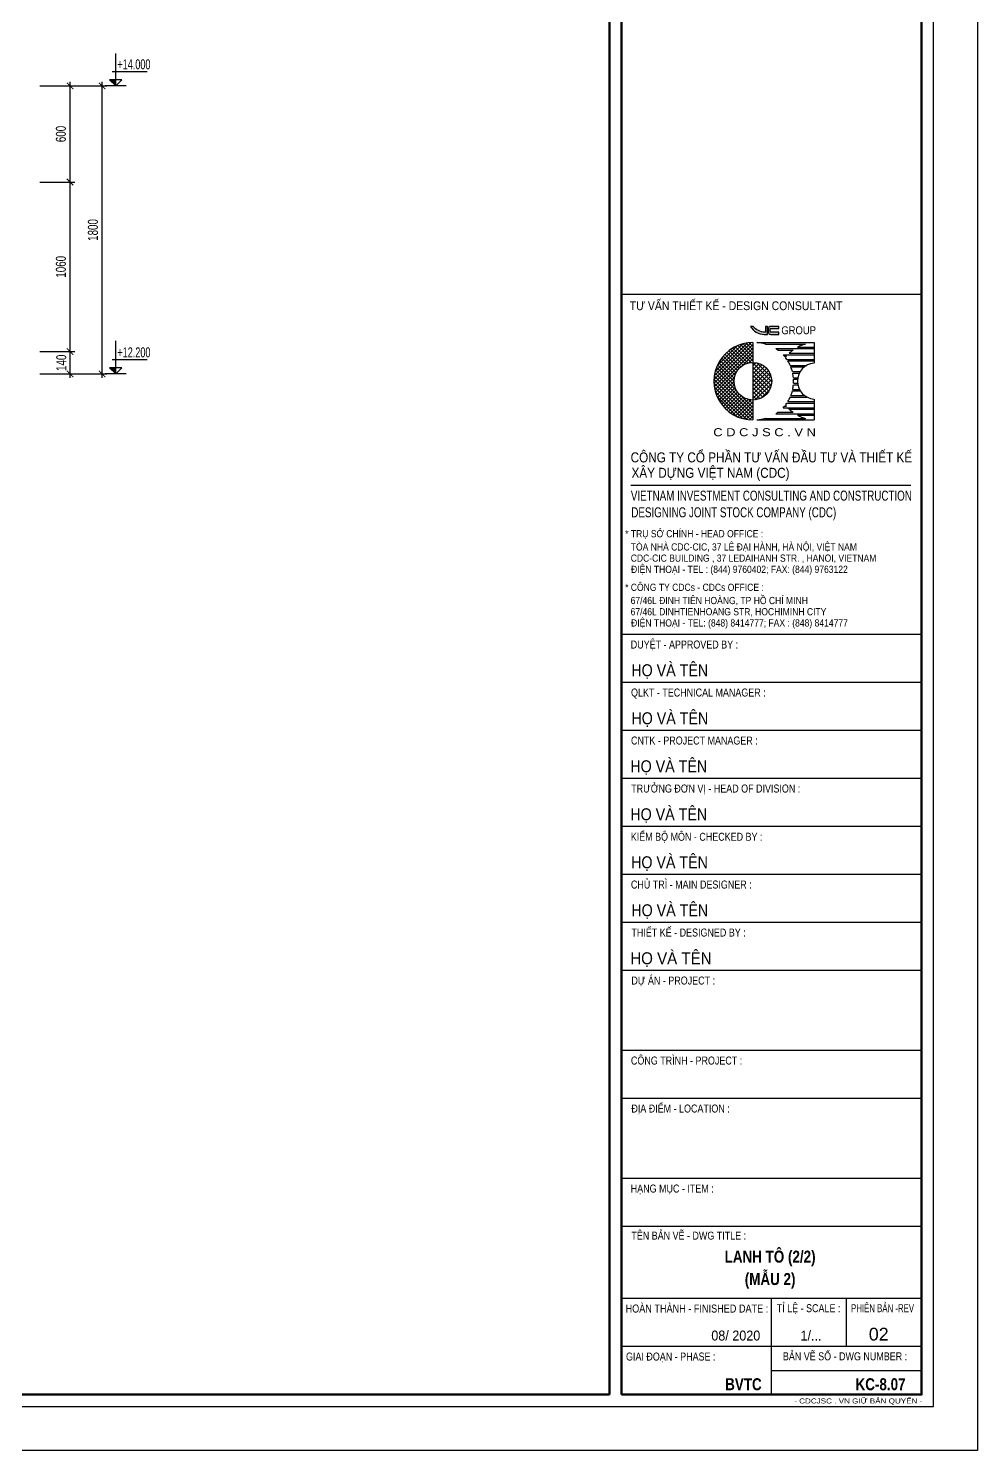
# Model space of a CAD drawing. Header units: millimetres. Extents: x 0 to 42050, y 0 to 14850.
# Drawn here: x 36120 to 42050, y 0 to 8888 of the extents above; entities that cross this region are included whole.
import ezdxf
from ezdxf.enums import TextEntityAlignment as Align

# ---------------------------------------------------------------- set-up
doc = ezdxf.new("R2010")
doc.units = ezdxf.units.MM
doc.header["$LTSCALE"] = 3
doc.header["$PDSIZE"] = -2
doc.layers.get('0').update_dxf_attribs({"color": 8, "lineweight": 5})
doc.layers.get('Defpoints').update_dxf_attribs({"color": 2})
for name, color, linetype in [('CDC -TEXT KHUNG', 7, 'Continuous'), ('CDC-KHUNGTEN', 9, 'Continuous'), ('CDC.02.DIM', 1, 'Continuous')]:
    doc.layers.add(name, color=color, linetype=linetype)
doc.styles.add('arial', font='arial.ttf', dxfattribs={"width": 0.7})
doc.styles.add('Arial_B_3', font='arialbd.ttf', dxfattribs={"width": 0.75, "height": 3})
doc.styles.add('KCS_SMTEXT', font='arial.ttf', dxfattribs={"width": 0.7})
doc.styles.add('KT CDC', font='arial.ttf', dxfattribs={"width": 0.85, "height": 200})
doc.dimstyles.new('KCS_DIM25', dxfattribs={"dimscale": 25, "dimtxt": 2.5, "dimasz": 1.6, "dimexe": 1.2, "dimexo": 0, "dimgap": 1, "dimtad": 1, "dimdec": 0, "dimzin": 0, "dimdsep": 46, "dimtxsty": 'KCS_SMTEXT', "dimblk": 'ARCHTICK', "dimcen": 0, "dimdle": 1, "dimclrd": 256, "dimclre": 256, "dimclrt": 2, "dimadec": 0, "dimazin": 0, "dimtfac": 1, "dimtdec": 0, "dimtix": 1, "dimtmove": 2, "dimatfit": 3, "dimfxl": 1, "dimtolj": 1, "dimtzin": 0, "dimarcsym": 0})

# ---------------------------------------------------------------- blocks, each defined once
blk = doc.blocks.new('_ArchTick')
at = {"color": 0, "linetype": 'ByBlock', "const_width": 0.15}
blk.add_lwpolyline([(-0.5, -0.5), (0.5, 0.5)], dxfattribs=at)
blk = doc.blocks.new('*D247')
at = {"layer": 'CDC.02.DIM', "lineweight": -2, "transparency": 16777216}
for p, q in [((36380, 7902.9), (36380, 8553.2)), ((36191.8, 8528.2), (36410, 8528.2)), ((36191.8, 7927.9), (36410, 7927.9))]:
    blk.add_line(p, q, dxfattribs=at)
at = {"layer": 'Defpoints', "color": 0, "transparency": 16777216}
for p in [(36191.8, 8528.2), (36380, 8528.2), (36191.8, 7927.9)]:
    blk.add_point(p, dxfattribs=at)
at = {"layer": 'CDC.02.DIM', "lineweight": -2, "transparency": 16777216, "xscale": 40, "yscale": 40, "zscale": 40}
for p, rotation in [((36380, 8528.2), 90), ((36380, 7927.9), 270)]:
    blk.add_blockref('_ArchTick', p, dxfattribs=dict(at, rotation=rotation))
at = {"layer": 'CDC.02.DIM', "color": 2, "transparency": 16777216, "insert": (36323.1, 8228.1), "char_height": 62.5, "attachment_point": 5, "rotation": 90, "style": 'KCS_SMTEXT'}
blk.add_mtext('\\A1;600', dxfattribs=at)
blk = doc.blocks.new('*D248')
at = {"layer": 'CDC.02.DIM', "lineweight": -2, "transparency": 16777216}
for p, q in [((36191.8, 7927.9), (36410, 7927.9)), ((36380, 6843.2), (36380, 7952.9)), ((36191.8, 6868.2), (36410, 6868.2))]:
    blk.add_line(p, q, dxfattribs=at)
at = {"layer": 'Defpoints', "color": 0, "transparency": 16777216}
for p in [(36191.8, 7927.9), (36380, 7927.9), (36191.8, 6868.2)]:
    blk.add_point(p, dxfattribs=at)
at = {"layer": 'CDC.02.DIM', "lineweight": -2, "transparency": 16777216, "xscale": 40, "yscale": 40, "zscale": 40}
for p, rotation in [((36380, 7927.9), 90), ((36380, 6868.2), 270)]:
    blk.add_blockref('_ArchTick', p, dxfattribs=dict(at, rotation=rotation))
at = {"layer": 'CDC.02.DIM', "color": 2, "transparency": 16777216, "insert": (36323.1, 7398.1), "char_height": 62.5, "attachment_point": 5, "rotation": 90, "style": 'KCS_SMTEXT'}
blk.add_mtext('\\A1;1060', dxfattribs=at)
blk = doc.blocks.new('*D249')
at = {"layer": 'CDC.02.DIM', "lineweight": -2, "transparency": 16777216}
for p, q in [((36191.8, 6868.2), (36410, 6868.2)), ((36380, 6703.2), (36380, 6893.2)), ((36191.8, 6728.2), (36410, 6728.2))]:
    blk.add_line(p, q, dxfattribs=at)
at = {"layer": 'Defpoints', "color": 0, "transparency": 16777216}
for p in [(36191.8, 6868.2), (36380, 6868.2), (36191.8, 6728.2)]:
    blk.add_point(p, dxfattribs=at)
at = {"layer": 'CDC.02.DIM', "lineweight": -2, "transparency": 16777216, "xscale": 40, "yscale": 40, "zscale": 40}
for p, rotation in [((36380, 6868.2), 90), ((36380, 6728.2), 270)]:
    blk.add_blockref('_ArchTick', p, dxfattribs=dict(at, rotation=rotation))
at = {"layer": 'CDC.02.DIM', "color": 2, "transparency": 16777216, "insert": (36325.6, 6798.2), "char_height": 62.5, "attachment_point": 5, "rotation": 90, "style": 'KCS_SMTEXT'}
blk.add_mtext('\\A1;140', dxfattribs=at)
blk = doc.blocks.new('*D250')
at = {"layer": 'CDC.02.DIM', "lineweight": -2, "transparency": 16777216}
for p, q in [((36580, 6703.2), (36580, 8553.2)), ((36191.8, 8528.2), (36610, 8528.2)), ((36191.8, 6728.2), (36610, 6728.2))]:
    blk.add_line(p, q, dxfattribs=at)
at = {"layer": 'Defpoints', "color": 0, "transparency": 16777216}
for p in [(36191.8, 8528.2), (36580, 8528.2), (36191.8, 6728.2)]:
    blk.add_point(p, dxfattribs=at)
at = {"layer": 'CDC.02.DIM', "lineweight": -2, "transparency": 16777216, "xscale": 40, "yscale": 40, "zscale": 40}
for p, rotation in [((36580, 8528.2), 90), ((36580, 6728.2), 270)]:
    blk.add_blockref('_ArchTick', p, dxfattribs=dict(at, rotation=rotation))
at = {"layer": 'CDC.02.DIM', "color": 2, "transparency": 16777216, "insert": (36523.1, 7628.2), "char_height": 62.5, "attachment_point": 5, "rotation": 90, "style": 'KCS_SMTEXT'}
blk.add_mtext('\\A1;1800', dxfattribs=at)
blk = doc.blocks.new('LOGOmoi')
at = {"layer": 'CDC -TEXT KHUNG'}
h = blk.add_hatch(color=1, dxfattribs=at)
h.paths.add_polyline_path([(1.46, 5.45), (1.26, 5.45), (1.26, 4.88), (1.21, 4.88, -0.237912), (0.06, 5.45), (-0.2, 5.45, 0.272847), (1.14, 4.66), (1.46, 4.66)])
h.paths.add_polyline_path([(2.59, 5.45), (1.8, 5.45, 0.414214), (1.54, 5.2), (1.54, 4.92, 0.414214), (1.8, 4.66), (2.59, 4.66), (2.59, 4.87), (1.8, 4.87, -0.414214), (1.74, 4.92), (1.74, 5.2, -0.414214), (1.8, 5.25), (2.59, 5.25)])
h = blk.add_hatch(dxfattribs=at)
h.set_pattern_fill('ANSI37', color=102, scale=2.293939, angle=360, style=0)
h.set_pattern_definition([(45, (-2844.4439, 636.61023), (-0.178426552, 0.178426553), []), (135, (-2844.4439, 636.61023), (-0.178426552, -0.178426553), [])])
edge = h.paths.add_edge_path()
edge.add_arc((0.02, 0), 1.87, 90, 270)
edge.add_line((0.02, -1.88), (0.02, -3.84))
edge.add_line((0.02, -3.84), (-0.17, -3.84))
edge.add_line((-0.17, -3.84), (-0.36, -3.83))
edge.add_line((-0.36, -3.83), (-0.55, -3.8))
edge.add_line((-0.55, -3.8), (-0.73, -3.77))
edge.add_line((-0.73, -3.77), (-0.92, -3.73))
edge.add_line((-0.92, -3.73), (-1.1, -3.68))
edge.add_line((-1.1, -3.68), (-1.28, -3.62))
edge.add_line((-1.28, -3.62), (-1.45, -3.55))
edge.add_line((-1.45, -3.55), (-1.63, -3.48))
edge.add_line((-1.63, -3.48), (-1.79, -3.39))
edge.add_line((-1.79, -3.39), (-1.96, -3.3))
edge.add_line((-1.96, -3.3), (-2.12, -3.2))
edge.add_line((-2.12, -3.2), (-2.27, -3.09))
edge.add_line((-2.27, -3.09), (-2.42, -2.97))
edge.add_line((-2.42, -2.97), (-2.56, -2.85))
edge.add_line((-2.56, -2.85), (-2.7, -2.72))
edge.add_line((-2.7, -2.72), (-2.83, -2.58))
edge.add_line((-2.83, -2.58), (-2.95, -2.44))
edge.add_line((-2.95, -2.44), (-3.07, -2.29))
edge.add_line((-3.07, -2.29), (-3.18, -2.14))
edge.add_line((-3.18, -2.14), (-3.28, -1.98))
edge.add_line((-3.28, -1.98), (-3.37, -1.81))
edge.add_line((-3.37, -1.81), (-3.46, -1.64))
edge.add_line((-3.46, -1.64), (-3.53, -1.47))
edge.add_line((-3.53, -1.47), (-3.6, -1.3))
edge.add_line((-3.6, -1.3), (-3.66, -1.12))
edge.add_line((-3.66, -1.12), (-3.71, -0.93))
edge.add_line((-3.71, -0.93), (-3.75, -0.75))
edge.add_line((-3.75, -0.75), (-3.79, -0.56))
edge.add_line((-3.79, -0.56), (-3.81, -0.38))
edge.add_line((-3.81, -0.38), (-3.82, -0.19))
edge.add_line((-3.82, -0.19), (-3.83, 0))
edge.add_line((-3.83, 0), (-3.82, 0.19))
edge.add_line((-3.82, 0.19), (-3.81, 0.38))
edge.add_line((-3.81, 0.38), (-3.79, 0.56))
edge.add_line((-3.79, 0.56), (-3.75, 0.75))
edge.add_line((-3.75, 0.75), (-3.71, 0.93))
edge.add_line((-3.71, 0.93), (-3.66, 1.12))
edge.add_line((-3.66, 1.12), (-3.6, 1.3))
edge.add_line((-3.6, 1.3), (-3.53, 1.47))
edge.add_line((-3.53, 1.47), (-3.46, 1.64))
edge.add_line((-3.46, 1.64), (-3.37, 1.81))
edge.add_line((-3.37, 1.81), (-3.28, 1.98))
edge.add_line((-3.28, 1.98), (-3.18, 2.14))
edge.add_line((-3.18, 2.14), (-3.07, 2.29))
edge.add_line((-3.07, 2.29), (-2.95, 2.44))
edge.add_line((-2.95, 2.44), (-2.83, 2.58))
edge.add_line((-2.83, 2.58), (-2.7, 2.72))
edge.add_line((-2.7, 2.72), (-2.56, 2.85))
edge.add_line((-2.56, 2.85), (-2.42, 2.97))
edge.add_line((-2.42, 2.97), (-2.27, 3.09))
edge.add_line((-2.27, 3.09), (-2.12, 3.2))
edge.add_line((-2.12, 3.2), (-1.96, 3.3))
edge.add_line((-1.96, 3.3), (-1.79, 3.39))
edge.add_line((-1.79, 3.39), (-1.63, 3.48))
edge.add_line((-1.63, 3.48), (-1.45, 3.55))
edge.add_line((-1.45, 3.55), (-1.28, 3.62))
edge.add_line((-1.28, 3.62), (-1.1, 3.68))
edge.add_line((-1.1, 3.68), (-0.92, 3.73))
edge.add_line((-0.92, 3.73), (-0.73, 3.77))
edge.add_line((-0.73, 3.77), (-0.55, 3.8))
edge.add_line((-0.55, 3.8), (-0.36, 3.83))
edge.add_line((-0.36, 3.83), (-0.17, 3.84))
edge.add_line((-0.17, 3.84), (0.02, 3.84))
edge.add_line((0.02, 3.84), (0.02, 1.87))
h = blk.add_hatch(dxfattribs=at)
h.set_pattern_fill('ANSI37', color=1, scale=2.293939, angle=360, style=0)
h.set_pattern_definition([(45, (-486.53502, -144.21504), (-0.20275745, 0.20275745), []), (135, (-486.53502, -144.21504), (-0.20275745, -0.20275745), [])])
h.paths.add_polyline_path([(0.02, 1.87), (0.02, -1.81), (0.02, -1.88, 0.414214), (1.89, 0, 0.414214)])
at = {"layer": 'CDC -TEXT KHUNG', "color": 102}
for p, q in [((0.02, 3.84), (0.02, -1.81)), ((0.42, 3.85), (6.1, 3.85)), ((1.28, 3.7), (5.24, 3.7)), ((2.3, 3.24), (6.1, 3.24)), ((2.51, 3.09), (4.01, 3.09)), ((4.47, 3.39), (6.1, 3.39)), ((6.1, 3.85), (6.1, 1.81)), ((3.03, 2.63), (6.1, 2.63)), ((3.16, 2.49), (3.36, 2.49)), ((3.4, 2.17), (6.1, 2.17)), ((3.49, 2.03), (6.1, 2.03)), ((3.64, 2.78), (6.1, 2.78)), ((3.74, 1.57), (5.37, 1.57)), ((3.8, 1.42), (5.15, 1.42)), ((3.95, 0.96), (4.75, 0.96)), ((3.98, 0.81), (4.66, 0.81)), ((4.05, 0.35), (4.51, 0.35)), ((4.06, 0.2), (4.49, 0.2)), ((3.95, -0.96), (4.75, -0.96)), ((3.98, -0.81), (4.66, -0.81)), ((4.05, -0.35), (4.51, -0.35)), ((4.06, -0.2), (4.49, -0.2)), ((0.02, -1.81), (0.02, -3.84)), ((3.03, -2.63), (6.1, -2.63)), ((3.16, -2.49), (3.36, -2.49)), ((3.4, -2.17), (6.1, -2.17)), ((3.49, -2.03), (6.1, -2.03)), ((3.64, -2.78), (6.1, -2.78)), ((3.74, -1.57), (5.37, -1.57)), ((3.8, -1.42), (5.15, -1.42)), ((6.1, -1.79), (6.1, -3.84)), ((0.01, -3.84), (0.02, -3.84)), ((0.42, -3.84), (6.1, -3.84)), ((1.28, -3.7), (5.24, -3.7)), ((2.3, -3.24), (6.1, -3.24)), ((2.51, -3.09), (4.01, -3.09)), ((4.47, -3.39), (6.1, -3.39))]:
    blk.add_line(p, q, dxfattribs=at)
at = {"layer": 'CDC -TEXT KHUNG'}
blk.add_line((3.78, 1.21), (3.78, 1.21), dxfattribs=at)
at = {"layer": 'CDC -TEXT KHUNG', "color": 1}
for points in [[(1.46, 5.45), (1.26, 5.45), (1.26, 4.88), (1.21, 4.88, -0.237912), (0.06, 5.45), (-0.2, 5.45, 0.272847), (1.14, 4.66), (1.46, 4.66)], [(2.59, 5.45), (1.8, 5.45, 0.414214), (1.54, 5.2), (1.54, 4.92, 0.414214), (1.8, 4.66), (2.59, 4.66), (2.59, 4.87), (1.8, 4.87, -0.414214), (1.74, 4.92), (1.74, 5.2, -0.414214), (1.8, 5.25), (2.59, 5.25)]]:
    blk.add_lwpolyline(points, format="xyb", close=True, dxfattribs=at)
at = {"layer": 'CDC -TEXT KHUNG', "color": 102}
blk.add_circle((0.02, 0), 1.87, dxfattribs=at)
blk.add_arc((0, 0), 3.85, 89.7449, 270.2551, dxfattribs=at)
at = {"layer": 'CDC -TEXT KHUNG', "color": 112}
blk.add_ellipse((0.22, 0), major_axis=(-2.72, 2.72), ratio=1, start_param=-1.064136, end_param=-0.838054, dxfattribs=at)
at = {"layer": 'CDC -TEXT KHUNG', "color": 102}
for centre, major_axis, start_param, end_param in [((0.22, 0), (-2.72, 2.72), -1.423028, -1.355019), ((6.3, 0), (-2.72, 2.72), -0.147768, -0.022458), ((6.3, 0), (2.72, 2.72), 1.064136, 1.278853), ((0.22, 0), (2.72, 2.72), 6.199614, 6.251308), ((6.3, 0), (-2.72, 2.72), 0.083571, 0.124553), ((0.22, 0), (-2.72, 2.72), 4.527318, 4.587836), ((0.22, 0), (-2.72, 2.72), 4.346177, 4.481253), ((0.22, 0), (-2.72, 2.72), 4.178765, 4.304301), ((6.27, 0.01), (1.28, 1.28), 0.884906, 3.827483), ((0.22, 0), (2.72, 2.72), 5.589142, 5.7099), ((0.22, 0), (2.72, 2.72), 5.445131, 5.550443), ((0.22, 0), (-2.72, 2.72), 3.549681, 3.675216), ((0.22, 0), (-2.72, 2.72), 3.714878, 3.835636), ((0.22, 0), (-2.72, 2.72), 3.17347, 3.225164), ((0.22, 0), (2.72, 2.72), 4.836942, 4.89746), ((6.3, 0), (-2.72, 2.72), 1.446243, 1.487225), ((0.22, 0), (2.72, 2.72), 4.943525, 5.078601), ((6.3, 0), (-2.72, 2.72), 1.538919, 1.718564), ((0.22, 0.01), (2.72, 2.72), 3.979647, 4.205729), ((0.22, 0), (-2.72, 2.72), 2.925816, 2.993825), ((6.3, 0), (2.72, 2.72), 3.433536, 3.648253)]:
    blk.add_ellipse(centre, major_axis=major_axis, ratio=1, start_param=start_param, end_param=end_param, dxfattribs=at)
at = {"layer": 'CDC -TEXT KHUNG', "color": 1, "style": 'KT CDC', "width": 0.85}
blk.add_text('GROUP', height=0.792, dxfattribs=at).set_placement((2.85, 4.67))
at = {"layer": 'CDC -TEXT KHUNG', "color": 102, "style": 'KT CDC', "width": 1.15}
blk.add_text('C D C J S C . V N', height=0.8, dxfattribs=at).set_placement((-3.92, -5.47))
blk = doc.blocks.new('Khung tên chuẩn')
at = {"layer": 'CDC-KHUNGTEN', "color": 6, "lineweight": 25}
for p, q in [((82700, 28900), (75200, 28900)), ((82700, 20400), (75200, 20400)), ((82700, 19200), (75200, 19200)), ((82700, 18000), (75200, 18000)), ((82700, 16800), (75200, 16800)), ((82700, 15600), (75200, 15600)), ((82700, 14400), (75200, 14400)), ((82700, 13200), (75200, 13200)), ((82700, 12000), (75200, 12000)), ((82700, 10000), (75200, 10000)), ((82700, 8800), (75200, 8800)), ((82700, 6800), (75200, 6800)), ((82700, 5600), (75200, 5600)), ((82700, 3800), (75200, 3800)), ((78950, 1400), (78950, 3800)), ((80825, 2600), (80825, 3800)), ((82700, 2600), (75200, 2600)), ((78950, 2000), (82700, 2000))]:
    blk.add_line(p, q, dxfattribs=at)
at = {"layer": 'CDC-KHUNGTEN', "color": 6}
blk.add_line((75439, 24136), (82433, 24136), dxfattribs=at)
at = {"layer": 'CDC-KHUNGTEN', "color": 8}
blk.add_lwpolyline([(75096, 1100), (83000, 1100), (83000, 58300), (3000, 58300), (3000, 1100), (75096, 1100)], dxfattribs=at)
at = {"layer": 'CDC-KHUNGTEN', "color": 255, "lineweight": 60}
blk.add_lwpolyline([(74900, 1400), (74900, 58000), (3300, 58000), (3300, 1400), (74900, 1400)], close=True, dxfattribs=at)
blk.add_lwpolyline([(75200, 1400), (82700, 1400), (82700, 58000), (75200, 58000), (75200, 1400)], dxfattribs=at)
at = {"layer": 'Defpoints', "color": 1, "ltscale": 0.2}
blk.add_lwpolyline([(0, 0), (0, 59400), (84100, 59400), (84100, 0), (0, 0)], close=True, dxfattribs=at)
at = {"layer": 'CDC-KHUNGTEN', "xscale": 251.3908497502836, "yscale": 251.3908497502836, "zscale": 251.3908497502836}
blk.add_blockref('LOGOmoi', (78480, 26732), dxfattribs=at)
at = {"layer": 'CDC -TEXT KHUNG', "style": 'KT CDC', "width": 0.85}
blk.add_text('TƯ VẤN THIẾT KẾ - DESIGN CONSULTANT', height=220, dxfattribs=at).set_placement((78066, 28509), align=Align.CENTER)
at = {"layer": 'CDC -TEXT KHUNG', "color": 7, "style": 'Arial_B_3', "width": 0.8}
blk.add_text('BVTC', height=300, dxfattribs=at).set_placement((78705, 1508), align=Align.RIGHT)
at = {"layer": 'CDC -TEXT KHUNG', "color": 6, "style": 'KT CDC', "width": 1.15}
blk.add_text('- CDCJSC . VN GIỮ BẢN QUYỂN -', height=125.69, dxfattribs=at).set_placement((79519, 1177))
at = {"layer": 'CDC-KHUNGTEN', "color": 6}
for s, height, style, width, p in [('CÔNG TY CỔ PHẦN TƯ VẤN ÐẦU TƯ VÀ THIẾT KẾ', 250, 'KT CDC', 0.84, (75430, 24703)), ('XÂY DỰNG VIỆT NAM (CDC)', 250, 'KT CDC', 0.84, (75452, 24317)), ('VIETNAM INVESTMENT CONSULTING AND CONSTRUCTION ', 250, 'KT CDC', 0.7, (75436, 23747)), ('DESIGNING JOINT STOCK COMPANY (CDC)', 250, 'KT CDC', 0.7, (75448, 23330)), ('* TRỤ SỞ CHÍNH - HEAD OFFICE :', 180, 'KT CDC', 0.85, (75294, 22830)), ('TÒA NHÀ CDC-CIC, 37 LÊ ĐẠI HÀNH, HÀ NỘI, VIỆT NAM', 180, 'KT CDC', 0.85, (75433, 22500)), ('CDC-CIC BUILDING , 37 LEDAIHANH STR. , HANOI, VIETNAM', 180, 'KT CDC', 0.85, (75433, 22220)), ('ĐIỆN THOẠI - TEL : (844) 9760402; FAX: (844) 9763122', 180, 'KT CDC', 0.85, (75441, 21940)), ('* CÔNG TY CDCs - CDCs OFFICE :', 180, 'KT CDC', 0.85, (75292, 21490)), ('67/46L ĐINH TIÊN HOÀNG, TP HỒ CHÍ MINH', 180, 'KT CDC', 0.85, (75430, 21160)), ('67/46L DINHTIENHOANG STR, HOCHIMINH CITY', 180, 'KT CDC', 0.85, (75430, 20880)), ('ĐIỆN THOẠI - TEL: (848) 8414777; FAX : (848) 8414777', 180, 'KT CDC', 0.85, (75442, 20600)), ('DUYỆT - APPROVED BY :', 200, 'arial', 0.8, (75433, 20050)), ('QLKT - TECHNICAL MANAGER :', 200, 'arial', 0.8, (75440, 18850)), ('CNTK - PROJECT MANAGER :', 200, 'arial', 0.8, (75440, 17650)), ('TRƯỞNG ĐƠN VỊ - HEAD OF DIVISION :', 200, 'arial', 0.8, (75445, 16450)), ('KIỂM BỘ MÔN - CHECKED BY :', 200, 'arial', 0.8, (75434, 15244)), ('CHỦ TRÌ - MAIN DESIGNER :', 200, 'arial', 0.8, (75438, 14050)), ('THIẾT KẾ - DESIGNED BY :', 200, 'arial', 0.8, (75450, 12850)), ('DỰ ÁN - PROJECT :  ', 200, 'arial', 0.8, (75449, 11650)), ('CÔNG TRÌNH - PROJECT :  ', 200, 'arial', 0.8, (75438, 9650)), ('ĐỊA ĐIỂM - LOCATION :', 200, 'arial', 0.8, (75449, 8450)), ('HẠNG MỤC - ITEM : ', 200, 'arial', 0.8, (75433, 6450)), ('TÊN BẢN VẼ - DWG TITLE :', 200, 'arial', 0.8, (75448, 5273)), ('TỈ LỆ - SCALE :', 200, 'arial', 0.8, (79082, 3459)), ('PHIÊN BẢN -REV', 200, 'arial', 0.7, (80938, 3459)), ('BẢN VẼ SỐ - DWG NUMBER :', 200, 'arial', 0.8, (79236, 2256)), ('GIAI ĐOẠN - PHASE :', 200, 'arial', 0.8, (75315, 2250))]:
    blk.add_text(s, height=height, dxfattribs=dict(at, style=style, width=width)).set_placement(p)
at = {"layer": 'CDC-KHUNGTEN', "color": 7}
for style, width, p in [('KT CDC', 0.85, (75448, 19356)), ('KT CDC', 0.85, (75450, 18156)), ('KT CDC', 0.85, (75423, 16956)), ('KT CDC', 0.85, (75423, 15756)), ('KT CDC', 0.85, (75442, 14556)), ('KT CDC', 0.85, (75448, 13356)), ('arial', 0.9, (75421, 12156))]:
    blk.add_text('HỌ VÀ TÊN', height=300, dxfattribs=dict(at, style=style, width=width)).set_placement(p)
at = {"layer": 'CDC-KHUNGTEN', "color": 6, "style": 'arial', "width": 0.814645}
blk.add_text('HOÀN THÀNH - FINISHED DATE :', height=200, dxfattribs=at).set_placement((75304, 3450), (78870, 3450), align=Align.FIT)
at = {"layer": 'CDC-KHUNGTEN', "color": 7, "style": 'arial', "width": 0.9}
for s, p in [('08/ 2020', (78670, 2750)), ('1/...', (80200, 2750))]:
    blk.add_text(s, height=250, dxfattribs=at).set_placement(p, align=Align.RIGHT)
at = {"layer": 'CDC-KHUNGTEN', "color": 7, "style": 'KT CDC'}
blk.add_text('02', height=320, dxfattribs=at).set_placement((81879, 2750), align=Align.RIGHT)

msp = doc.modelspace()

# ---------------------------------------------------------------- linework, layer by layer
at = {"layer": 'CDC.02.DIM'}
for p, q in [((36665.5, 8528.2), (36665.5, 8730.2)), ((36665.5, 8528.2), (36627.5, 8566.3)), ((36703.6, 8566.3), (36627.5, 8566.3)), ((36862.8, 8616.5), (36644, 8616.5)), ((36665.5, 8528.2), (36703.6, 8566.3)), ((36731, 8528.2), (36600, 8528.2)), ((36665.5, 6728.2), (36665.5, 6935.1)), ((36665.5, 6728.2), (36627.5, 6766.3)), ((36703.6, 6766.3), (36627.5, 6766.3)), ((36862.8, 6816.5), (36644, 6816.5)), ((36665.5, 6728.2), (36703.6, 6766.3)), ((36731, 6728.2), (36600, 6728.2))]:
    msp.add_line(p, q, dxfattribs=at)
for points in [[(36627.5, 8566.3), (36665.5, 8528.2), (36665.5, 8566.3)], [(36627.5, 6766.3), (36665.5, 6728.2), (36665.5, 6766.3)]]:
    msp.add_solid(points, dxfattribs=at)

# ---------------------------------------------------------------- block references
at = {"xscale": 0.2500000001309672, "yscale": 0.2500000001309672, "zscale": 0.2500000001309672}
msp.add_blockref('Khung tên chuẩn', (21025, 0), dxfattribs=at)

# ---------------------------------------------------------------- texts
at = {"layer": 'CDC -TEXT KHUNG', "style": 'Arial_B_3', "width": 0.8}
for s, p in [('LANH TÔ (2/2)', (40754, 1174.6)), ('(MẪU 2)', (40754, 1034.6))]:
    msp.add_text(s, height=75, dxfattribs=at).set_placement(p, align=Align.CENTER)
msp.add_text('KC-8.07', height=75, dxfattribs=at).set_placement((41600, 377), align=Align.RIGHT)
at = {"layer": 'CDC.02.DIM', "style": 'arial', "width": 0.65}
for s, p in [('+14.000', (36779.1, 8663.7)), ('+12.200', (36779.1, 6863.7))]:
    msp.add_text(s, height=62.5, dxfattribs=at).set_placement(p, align=Align.MIDDLE)

# ---------------------------------------------------------------- dimensions: what is measured, and where the dimension line sits
at = {"layer": 'CDC.02.DIM'}
for base, p1, p2, picture, middle in [((36380, 8528.2), (36191.8, 7927.9), (36191.8, 8528.2), '*D247', (36323.1, 8228.1)), ((36580, 8528.2), (36191.8, 6728.2), (36191.8, 8528.2), '*D250', (36523.1, 7628.2)), ((36380, 7927.9), (36191.8, 6868.2), (36191.8, 7927.9), '*D248', (36323.1, 7398.1))]:
    dim = msp.add_linear_dim(base=base, p1=p1, p2=p2, angle=90, dimstyle='KCS_DIM25', dxfattribs=at)
    dim.commit()
    dim.dimension.update_dxf_attribs({"geometry": picture, "text_midpoint": middle})
dim = msp.add_linear_dim(base=(36380, 6868.2), p1=(36191.8, 6728.2), p2=(36191.8, 6868.2), angle=90, dimstyle='KCS_DIM25', dxfattribs=at)
dim.commit()
dim.dimension.update_dxf_attribs({"geometry": '*D249', "text_midpoint": (36325.6, 6798.2), "dimtype": 160})

doc.saveas('drawing.dxf')
